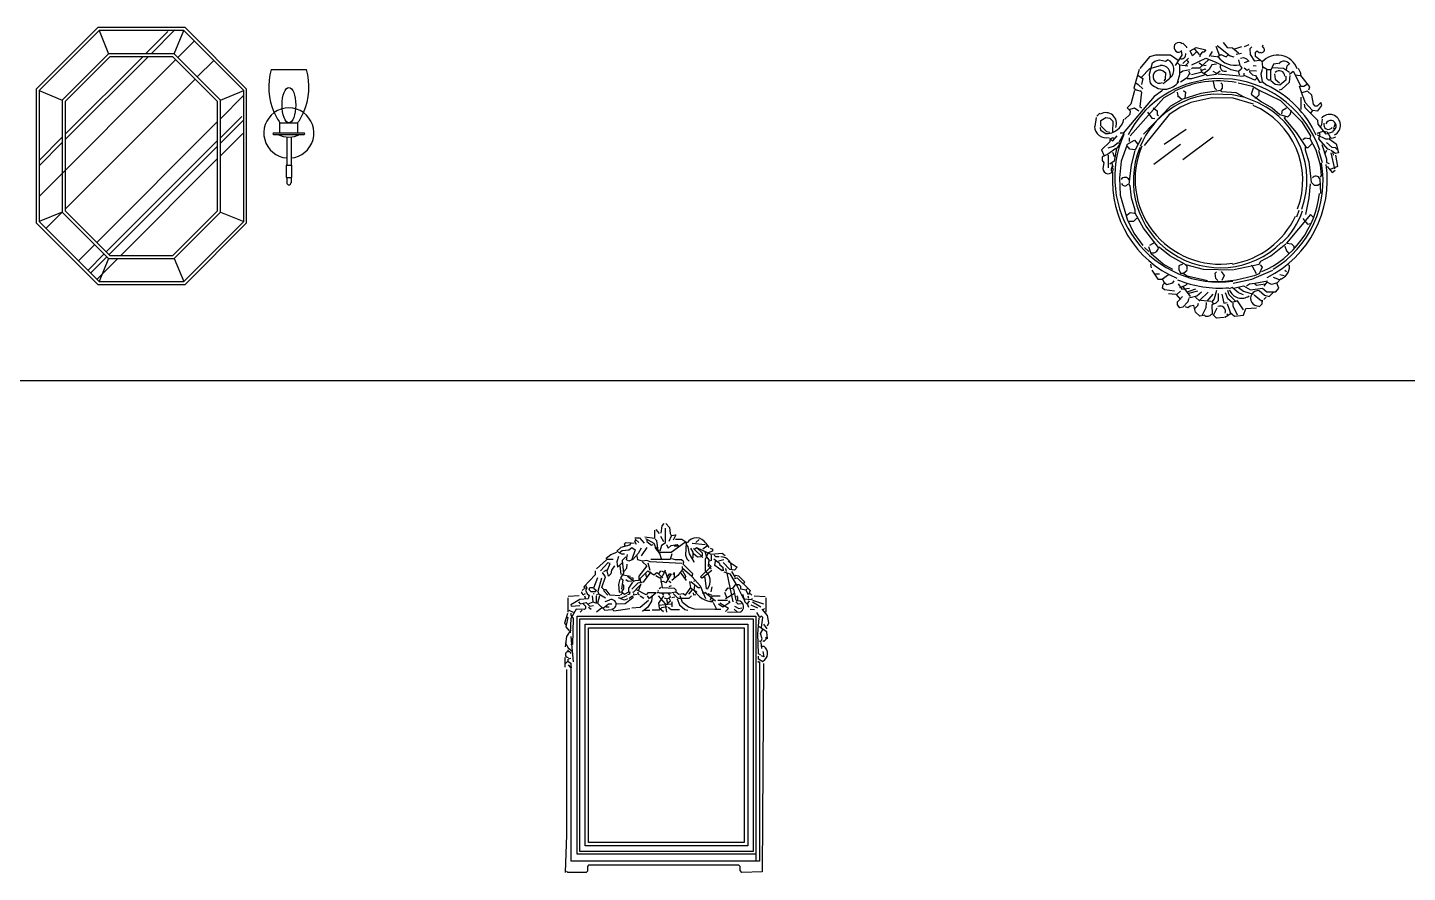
# Model space of a CAD drawing. Header units: inches. Extents: x 10 to 52.5, y 12.6 to 37.4.
# Drawn here: x 15.518 to 20.265, y 31.556 to 34.461 of the extents above; entities that cross this region are included whole.
import ezdxf

# ---------------------------------------------------------------- set-up
doc = ezdxf.new("R2010")
doc.units = ezdxf.units.IN
doc.header["$MEASUREMENT"] = 0
for name, color, linetype in [('02', 2, 'Continuous'), ('1', 1, 'Continuous'), ('4', 4, 'Continuous')]:
    doc.layers.add(name, color=color, linetype=linetype)

msp = doc.modelspace()

# ---------------------------------------------------------------- linework, layer by layer
at = {"layer": '02'}
for p, q in [((15.7635, 34.4513), (15.7967, 34.3713)), ((15.9238, 34.3713), (16, 34.4474)), ((15.9425, 34.3713), (16.0248, 34.4536)), ((16.0221, 34.3713), (16.0553, 34.4513)), ((16.0351, 34.3583), (16.0901, 34.4133)), ((19.4869, 34.383), (19.4889, 34.3665)), ((19.4931, 34.4077), (19.5054, 34.3954)), ((19.5054, 34.3954), (19.5054, 34.3912)), ((19.5178, 34.3809), (19.5384, 34.3933)), ((19.526, 34.3645), (19.5178, 34.3809)), ((19.5404, 34.3789), (19.526, 34.3645)), ((19.5322, 34.3871), (19.5487, 34.3686)), ((19.5384, 34.3933), (19.5713, 34.3851)), ((19.559, 34.3768), (19.5507, 34.3665)), ((19.5652, 34.3768), (19.559, 34.3768)), ((19.5713, 34.3851), (19.5652, 34.3768)), ((19.594, 34.3789), (19.5837, 34.3624)), ((19.6064, 34.3974), (19.6187, 34.3645)), ((19.6105, 34.3995), (19.6558, 34.3645)), ((19.6311, 34.4098), (19.6455, 34.3933)), ((19.6455, 34.3933), (19.664, 34.3912)), ((19.664, 34.3912), (19.6846, 34.3748)), ((19.6949, 34.3954), (19.6702, 34.3871)), ((19.6949, 34.3727), (19.6764, 34.3686)), ((19.7196, 34.4015), (19.7032, 34.3954)), ((19.7238, 34.3892), (19.7299, 34.3954)), ((19.7258, 34.3686), (19.7238, 34.3892)), ((19.7423, 34.3768), (19.7485, 34.3809)), ((19.7423, 34.3624), (19.7423, 34.3768)), ((19.7485, 34.3809), (19.7567, 34.3748)), ((19.767, 34.3954), (19.7691, 34.4015)), ((15.5573, 33.8805), (16.028, 34.3513)), ((15.6473, 34.0761), (15.9325, 34.3613)), ((15.6473, 34.0947), (15.9138, 34.3613)), ((16.1018, 34.2916), (16.1584, 34.3482)), ((19.3777, 34.3603), (19.3448, 34.3212)), ((19.3983, 34.3665), (19.3777, 34.3603)), ((19.3777, 34.3006), (19.388, 34.3397)), ((19.4148, 34.3294), (19.3777, 34.3192)), ((19.388, 34.3397), (19.3963, 34.3459)), ((19.3963, 34.3459), (19.4127, 34.35)), ((19.4498, 34.3665), (19.3983, 34.3665)), ((19.4127, 34.35), (19.4333, 34.3459)), ((19.4333, 34.3459), (19.4416, 34.3521)), ((19.4766, 34.348), (19.4498, 34.3665)), ((19.4889, 34.3665), (19.4663, 34.3315)), ((19.4745, 34.3397), (19.4807, 34.3336)), ((19.4807, 34.3336), (19.5095, 34.3294)), ((19.4807, 34.3315), (19.4807, 34.2986)), ((19.5116, 34.3562), (19.4931, 34.3377)), ((19.5116, 34.3418), (19.5013, 34.3315)), ((19.5075, 34.348), (19.5116, 34.3418)), ((19.524, 34.3336), (19.5713, 34.3562)), ((19.5487, 34.3397), (19.561, 34.3315)), ((19.5507, 34.3665), (19.5507, 34.3603)), ((19.5507, 34.3233), (19.5816, 34.3521)), ((19.5734, 34.3315), (19.5652, 34.3294)), ((19.5713, 34.3562), (19.6043, 34.3439)), ((19.5919, 34.3336), (19.5837, 34.3171)), ((19.5899, 34.3645), (19.6084, 34.3624)), ((19.6084, 34.3356), (19.5919, 34.3336)), ((19.6043, 34.3439), (19.6579, 34.3171)), ((19.6105, 34.3603), (19.6228, 34.3686)), ((19.6249, 34.3336), (19.6208, 34.3294)), ((19.6228, 34.3686), (19.6414, 34.3603)), ((19.6414, 34.3603), (19.6476, 34.3665)), ((19.6558, 34.3645), (19.6682, 34.3603)), ((19.6846, 34.35), (19.6888, 34.3315)), ((19.6908, 34.3562), (19.7011, 34.3583)), ((19.697, 34.3233), (19.6908, 34.3294)), ((19.7011, 34.3583), (19.7114, 34.3542)), ((19.7196, 34.3459), (19.7032, 34.3397)), ((19.7114, 34.3542), (19.7196, 34.3459)), ((19.7402, 34.3459), (19.7258, 34.3686)), ((19.7341, 34.3315), (19.7444, 34.3294)), ((19.7567, 34.348), (19.7402, 34.3459)), ((19.765, 34.3439), (19.7423, 34.3624)), ((19.765, 34.3418), (19.767, 34.3212)), ((19.767, 34.3274), (19.7835, 34.3171)), ((19.8041, 34.3356), (19.7938, 34.313)), ((19.8206, 34.3377), (19.8041, 34.3356)), ((19.8494, 34.3171), (19.8515, 34.3294)), ((19.8515, 34.3294), (19.8577, 34.3356)), ((15.6473, 33.837), (16.0948, 34.2845)), ((19.3427, 34.3171), (19.3242, 34.2532)), ((19.3386, 34.2965), (19.3551, 34.2862)), ((19.3777, 34.3192), (19.3509, 34.2903)), ((19.3551, 34.2862), (19.3509, 34.2656)), ((19.3798, 34.2738), (19.3777, 34.3006)), ((19.4478, 34.2862), (19.4251, 34.2677)), ((19.4313, 34.2841), (19.4272, 34.278)), ((19.4333, 34.3068), (19.4313, 34.2841)), ((19.4807, 34.2986), (19.4725, 34.2718)), ((19.4848, 34.3068), (19.4931, 34.313)), ((19.5075, 34.2883), (19.4848, 34.2738)), ((19.4931, 34.313), (19.5178, 34.3171)), ((19.5157, 34.3047), (19.5075, 34.2883)), ((19.5075, 34.2862), (19.524, 34.2862)), ((19.5116, 34.313), (19.5178, 34.3006)), ((19.5219, 34.3192), (19.526, 34.3233)), ((19.5549, 34.3068), (19.5219, 34.2986)), ((19.524, 34.2862), (19.5672, 34.2986)), ((19.526, 34.3233), (19.5507, 34.3233)), ((19.5528, 34.3212), (19.5569, 34.3089)), ((19.5569, 34.3089), (19.5775, 34.2965)), ((19.559, 34.315), (19.5693, 34.3192)), ((19.6002, 34.2862), (19.5631, 34.2821)), ((19.5837, 34.3171), (19.5652, 34.3027)), ((19.5693, 34.3192), (19.5713, 34.3171)), ((19.5775, 34.2965), (19.6064, 34.3006)), ((19.5961, 34.3109), (19.6084, 34.3047)), ((19.664, 34.2841), (19.6002, 34.2862)), ((19.6064, 34.3006), (19.6208, 34.313)), ((19.6146, 34.3027), (19.7011, 34.2944)), ((19.6579, 34.3171), (19.6846, 34.3109)), ((19.6846, 34.3109), (19.6929, 34.3192)), ((19.6846, 34.3089), (19.6867, 34.2986)), ((19.6929, 34.3192), (19.697, 34.3233)), ((19.7032, 34.3233), (19.7135, 34.315)), ((19.7032, 34.2965), (19.7032, 34.3047)), ((19.7402, 34.28), (19.7032, 34.2965)), ((19.7135, 34.315), (19.7217, 34.3192)), ((19.7217, 34.313), (19.7217, 34.3089)), ((19.7464, 34.3109), (19.7217, 34.313)), ((19.7217, 34.3089), (19.732, 34.2986)), ((19.732, 34.2986), (19.7423, 34.2965)), ((19.7464, 34.2862), (19.7402, 34.28)), ((19.7423, 34.2965), (19.7567, 34.2738)), ((19.765, 34.3171), (19.7608, 34.3006)), ((19.7608, 34.3006), (19.765, 34.2759)), ((19.7814, 34.2862), (19.7814, 34.315)), ((19.7876, 34.28), (19.7814, 34.2862)), ((19.7835, 34.3171), (19.7938, 34.3171)), ((19.7938, 34.28), (19.7876, 34.28)), ((19.7938, 34.313), (19.7938, 34.28)), ((19.8103, 34.2656), (19.7959, 34.278)), ((19.8391, 34.3212), (19.802, 34.3233)), ((19.8082, 34.3027), (19.8103, 34.2841)), ((19.8103, 34.2841), (19.8247, 34.2718)), ((19.8474, 34.28), (19.8268, 34.2635)), ((19.8597, 34.3068), (19.8391, 34.3212)), ((19.8474, 34.2944), (19.8474, 34.28)), ((19.8597, 34.3006), (19.8721, 34.3109)), ((19.8597, 34.2738), (19.8618, 34.2965)), ((19.8721, 34.3109), (19.8989, 34.2594)), ((19.8783, 34.2986), (19.8968, 34.2965)), ((19.8989, 34.3047), (19.8906, 34.3212)), ((19.8989, 34.2965), (19.8989, 34.3047)), ((19.9298, 34.2574), (19.8989, 34.2965)), ((15.5573, 34.245), (15.6373, 34.2119)), ((16.1815, 34.2119), (16.2615, 34.245)), ((19.3262, 34.245), (19.3139, 34.1976)), ((19.3242, 34.2532), (19.3324, 34.2471)), ((19.3303, 34.2718), (19.3386, 34.2656)), ((19.3324, 34.2471), (19.3489, 34.2429)), ((19.3386, 34.2656), (19.3551, 34.2512)), ((19.3448, 34.245), (19.3509, 34.2388)), ((19.3509, 34.2388), (19.3448, 34.1894)), ((19.423, 34.245), (19.3942, 34.2244)), ((19.4642, 34.2409), (19.4272, 34.2203)), ((19.4725, 34.2388), (19.4766, 34.2223)), ((19.5549, 34.2347), (19.4889, 34.2141)), ((19.4951, 34.245), (19.5013, 34.2388)), ((19.5013, 34.2388), (19.4992, 34.2182)), ((19.6228, 34.245), (19.5549, 34.2347)), ((19.6022, 34.2532), (19.5981, 34.2759)), ((19.662, 34.2306), (19.5981, 34.2326)), ((19.6084, 34.2471), (19.6022, 34.2532)), ((19.629, 34.2656), (19.6228, 34.2718)), ((19.627, 34.2409), (19.6228, 34.245)), ((19.6249, 34.2471), (19.629, 34.2532)), ((19.6764, 34.2368), (19.627, 34.2409)), ((19.629, 34.2532), (19.629, 34.2656)), ((19.7011, 34.2223), (19.662, 34.2306)), ((19.7032, 34.2223), (19.6764, 34.2368)), ((19.6826, 34.2718), (19.732, 34.2594)), ((19.7341, 34.2532), (19.7279, 34.2326)), ((19.7279, 34.2326), (19.7629, 34.2059)), ((19.732, 34.2594), (19.7526, 34.2471)), ((19.7444, 34.2203), (19.7547, 34.2306)), ((19.7526, 34.2471), (19.8288, 34.21)), ((19.7547, 34.2306), (19.7547, 34.245)), ((19.7567, 34.2738), (19.7629, 34.2738)), ((19.765, 34.2759), (19.7814, 34.2635)), ((19.8268, 34.2635), (19.8103, 34.2656)), ((19.8247, 34.2471), (19.8329, 34.2491)), ((19.8329, 34.2491), (19.8597, 34.2738)), ((19.8927, 34.2615), (19.903, 34.2306)), ((19.8989, 34.2594), (19.9092, 34.2594)), ((19.9215, 34.2429), (19.9009, 34.2368)), ((19.903, 34.2306), (19.9133, 34.2038)), ((19.9092, 34.2594), (19.9215, 34.2677)), ((19.9359, 34.2285), (19.9215, 34.2429)), ((19.9256, 34.2471), (19.9298, 34.2574)), ((16.1815, 34.1478), (16.2609, 34.2272)), ((19.3942, 34.2244), (19.2871, 34.0987)), ((19.3139, 34.1976), (19.3015, 34.1853)), ((19.3015, 34.1853), (19.3118, 34.175)), ((19.3077, 34.1791), (19.3262, 34.1853)), ((19.4272, 34.2203), (19.3118, 34.0885)), ((19.3262, 34.1853), (19.3406, 34.175)), ((19.3448, 34.1894), (19.3509, 34.1853)), ((19.4498, 34.1914), (19.3571, 34.0946)), ((19.3901, 34.1853), (19.4045, 34.175)), ((19.4848, 34.1873), (19.4457, 34.1626)), ((19.4869, 34.212), (19.4498, 34.1914)), ((19.4889, 34.2141), (19.4745, 34.2265)), ((19.5198, 34.2038), (19.4848, 34.1873)), ((19.5919, 34.2203), (19.5198, 34.2038)), ((19.6661, 34.2182), (19.5919, 34.2203)), ((19.7361, 34.1976), (19.6661, 34.2182)), ((19.7547, 34.2017), (19.7032, 34.2223)), ((19.7402, 34.2203), (19.7444, 34.2203)), ((19.7629, 34.2059), (19.8, 34.1853)), ((19.8, 34.1853), (19.8268, 34.1626)), ((19.8288, 34.21), (19.9009, 34.1379)), ((19.835, 34.177), (19.8494, 34.1853)), ((19.8989, 34.2223), (19.8989, 34.1791)), ((19.9133, 34.1853), (19.9112, 34.1976)), ((19.9133, 34.2038), (19.938, 34.177)), ((19.9565, 34.142), (19.9133, 34.1853)), ((19.9421, 34.1976), (19.9359, 34.2285)), ((19.9483, 34.1914), (19.9421, 34.1976)), ((19.9545, 34.1914), (19.9483, 34.1914)), ((19.9668, 34.2038), (19.9545, 34.1914)), ((19.9565, 34.175), (19.9709, 34.1935)), ((19.9709, 34.1935), (19.9668, 34.2038)), ((15.756, 33.7223), (16.1715, 34.1378)), ((16.1815, 34.0827), (16.2547, 34.1558)), ((16.1815, 34.064), (16.2609, 34.1434)), ((16.3861, 34.0988), (16.3861, 34.134)), ((16.3861, 34.134), (16.4474, 34.134)), ((16.4474, 34.0988), (16.4474, 34.134)), ((19.1944, 34.1523), (19.1903, 34.1214)), ((19.1965, 34.1564), (19.2068, 34.1667)), ((19.2109, 34.142), (19.2274, 34.1523)), ((19.2109, 34.1235), (19.2109, 34.142)), ((19.2274, 34.1523), (19.2418, 34.1502)), ((19.2418, 34.1502), (19.2521, 34.1399)), ((19.2521, 34.1399), (19.25, 34.1029)), ((19.3097, 34.1626), (19.2933, 34.1461)), ((19.3118, 34.175), (19.3097, 34.1626)), ((19.4457, 34.1626), (19.3592, 34.0555)), ((19.3715, 34.1708), (19.386, 34.1502)), ((19.386, 34.1502), (19.3963, 34.1482)), ((19.4045, 34.175), (19.4045, 34.1626)), ((19.4045, 34.1626), (19.4086, 34.1585)), ((19.8268, 34.1626), (19.8535, 34.1544)), ((19.8329, 34.1647), (19.835, 34.177)), ((19.8453, 34.1544), (19.8412, 34.1502)), ((19.8412, 34.1502), (19.8824, 34.1008)), ((19.8535, 34.1544), (19.8618, 34.1626)), ((19.8618, 34.1626), (19.8659, 34.177)), ((19.9009, 34.1379), (19.9318, 34.0885)), ((19.938, 34.175), (19.9318, 34.1667)), ((19.938, 34.177), (19.9565, 34.175)), ((19.9586, 34.1296), (19.9565, 34.142)), ((19.9709, 34.1276), (19.973, 34.1461)), ((16.1815, 34.0206), (16.2578, 34.0969)), ((16.3644, 34.0988), (16.4691, 34.0988)), ((16.3644, 34.0938), (16.4691, 34.0938)), ((19.2109, 34.107), (19.2088, 34.1173)), ((19.2315, 34.1029), (19.2109, 34.1235)), ((19.2253, 34.0967), (19.2109, 34.107)), ((19.2418, 34.1008), (19.2315, 34.1029)), ((19.2521, 34.072), (19.2665, 34.0885)), ((19.2891, 34.0967), (19.2727, 34.0658)), ((19.2871, 34.0987), (19.2768, 34.0987)), ((19.5044, 34.1112), (19.4279, 34.0587)), ((19.8824, 34.1008), (19.9174, 34.0493)), ((19.9318, 34.0885), (19.9298, 34.0802)), ((19.9545, 34.0987), (19.9751, 34.1049)), ((19.9545, 34.0926), (19.9833, 34.0782)), ((19.9854, 34.0946), (19.9586, 34.1296)), ((19.9648, 34.0946), (19.9606, 34.1008)), ((19.9606, 34.0782), (19.9648, 34.0946)), ((19.9668, 34.1214), (19.9709, 34.1276)), ((19.9751, 34.1049), (19.9895, 34.1029)), ((20.0101, 34.1029), (19.9854, 34.0946)), ((19.9895, 34.1029), (19.9998, 34.0843)), ((20.0163, 34.1111), (20.0101, 34.1152)), ((20.0163, 34.1317), (20.0121, 34.1173)), ((15.5573, 34.0047), (15.6373, 34.0847)), ((15.5573, 33.9861), (15.6373, 34.0661)), ((15.7886, 33.6897), (16.1715, 34.0727)), ((15.7979, 33.6804), (16.1715, 34.054)), ((16.4094, 34.0845), (16.4094, 34.0128)), ((16.4241, 34.0845), (16.4241, 34.0128)), ((19.2418, 34.0679), (19.2129, 34.0411)), ((19.2129, 34.0411), (19.2212, 34.0225)), ((19.2624, 34.0452), (19.2335, 34.0246)), ((19.2356, 34.0473), (19.2541, 34.0534)), ((19.2397, 34.0802), (19.2521, 34.072)), ((19.2418, 34.074), (19.2418, 34.0679)), ((19.2521, 34.0823), (19.2438, 34.0782)), ((19.2603, 34.0782), (19.2521, 34.0823)), ((19.2541, 34.0534), (19.2706, 34.0658)), ((19.2644, 34.0452), (19.2562, 34.0019)), ((19.2747, 34.0596), (19.2644, 34.0452)), ((19.2727, 34.0658), (19.2747, 34.0596)), ((19.2994, 34.0555), (19.2809, 34.0019)), ((19.2994, 34.0596), (19.3262, 34.074)), ((19.3097, 34.0431), (19.2994, 34.0555)), ((19.3077, 34.0823), (19.3077, 34.0699)), ((19.3283, 34.0411), (19.3097, 34.0431)), ((19.3159, 33.9896), (19.3283, 34.039)), ((19.3262, 34.074), (19.3365, 34.0617)), ((19.3509, 34.0823), (19.3283, 34.0411)), ((19.3924, 33.9917), (19.4849, 34.0602)), ((19.4924, 34.0077), (19.5964, 34.0857)), ((19.905, 34.0761), (19.9133, 34.0823)), ((19.9133, 34.0823), (19.9277, 34.0802)), ((19.9133, 34.0534), (19.9133, 34.0411)), ((19.9133, 34.0411), (19.9256, 33.9999)), ((19.9174, 34.0493), (19.9236, 34.0493)), ((19.9236, 34.0493), (19.9359, 34.0617)), ((19.9298, 34.0802), (19.9503, 34.0411)), ((19.9503, 34.0411), (19.9648, 33.9896)), ((19.9915, 34.0431), (19.9606, 34.0782)), ((19.973, 33.9958), (19.9606, 34.039)), ((19.9709, 34.0596), (19.9874, 34.0102)), ((19.9874, 34.039), (19.9812, 34.0287)), ((19.9833, 34.0782), (19.9936, 34.0782)), ((20.006, 34.0493), (19.9874, 34.0658)), ((19.9998, 34.0411), (19.9915, 34.0431)), ((19.9998, 34.0843), (19.9957, 34.0782)), ((19.9957, 34.0782), (20.0204, 34.0617)), ((20.006, 34.0802), (19.9998, 34.0823)), ((20.0183, 34.0287), (20.0018, 34.039)), ((20.0183, 34.0843), (20.006, 34.0802)), ((20.0183, 34.0473), (20.006, 34.0493)), ((20.0245, 34.0411), (20.0183, 34.0473)), ((20.0204, 34.0617), (20.0286, 34.0308)), ((15.8385, 33.6775), (16.1715, 34.0106)), ((19.2335, 34.0246), (19.215, 34.0164)), ((19.215, 34.0164), (19.215, 34.004)), ((19.215, 34.004), (19.2212, 33.9958)), ((19.2212, 33.9958), (19.2171, 33.9772)), ((19.2356, 34.0225), (19.2356, 33.9793)), ((19.2562, 34.0019), (19.2418, 33.9916)), ((19.25, 34.0328), (19.2562, 34.0184)), ((19.25, 33.9793), (19.25, 33.9937)), ((19.2809, 34.0019), (19.2747, 33.9443)), ((19.9256, 33.9999), (19.9318, 33.9504)), ((19.9874, 34.0102), (19.9874, 33.9978)), ((19.9874, 33.9978), (19.9957, 33.9937)), ((20.0018, 34.0308), (20.0142, 33.9752)), ((20.008, 34.037), (20.0101, 34.0225)), ((20.0286, 34.0308), (20.0183, 34.0287)), ((20.0183, 34.0225), (20.0245, 33.9834)), ((16.4094, 33.9886), (16.4241, 33.9886)), ((16.4094, 33.9455), (16.4241, 33.9455)), ((19.2541, 33.9731), (19.25, 33.9793)), ((19.2747, 33.9443), (19.2768, 33.8845)), ((19.3077, 33.9216), (19.3159, 33.9896)), ((19.9318, 33.9504), (19.9339, 33.9298)), ((19.9648, 33.9896), (19.9689, 33.9525)), ((19.9689, 33.9525), (19.9648, 33.9463)), ((19.9895, 33.9834), (20.006, 33.9628)), ((20.0245, 33.9834), (19.9998, 33.9731)), ((20.006, 33.9628), (20.0163, 33.971)), ((19.3118, 33.9175), (19.3077, 33.9216)), ((19.3159, 33.8763), (19.3118, 33.9175)), ((19.9277, 33.8763), (19.9318, 33.9237)), ((19.9339, 33.9298), (19.9442, 33.9195)), ((19.9442, 33.9195), (19.9565, 33.9195)), ((19.9565, 33.9195), (19.9627, 33.9237)), ((19.9668, 33.8907), (19.9648, 33.9422)), ((19.2768, 33.8845), (19.3015, 33.8021)), ((19.3283, 33.833), (19.3159, 33.8763)), ((19.9153, 33.8186), (19.9277, 33.8763)), ((15.6373, 33.8269), (15.5573, 33.7938)), ((15.5806, 33.7704), (15.6373, 33.827)), ((16.1815, 33.8269), (16.2615, 33.7938)), ((19.2994, 33.8166), (19.3118, 33.8248)), ((19.3015, 33.8021), (19.3242, 33.7548)), ((19.3118, 33.8248), (19.3262, 33.8227)), ((19.3242, 33.796), (19.3345, 33.8063)), ((19.3283, 33.8227), (19.3283, 33.833)), ((19.3571, 33.7712), (19.3283, 33.8227)), ((19.9318, 33.8186), (19.8494, 33.7197)), ((19.8844, 33.8104), (19.8927, 33.833)), ((19.905, 33.8042), (19.9215, 33.7857)), ((19.9421, 33.8083), (19.9318, 33.8186)), ((19.3077, 33.796), (19.3242, 33.796)), ((19.3242, 33.7548), (19.3551, 33.7115)), ((19.4086, 33.7053), (19.3571, 33.7712)), ((19.9215, 33.7857), (19.9318, 33.7877)), ((15.6924, 33.6587), (15.749, 33.7152)), ((19.3839, 33.6827), (19.3757, 33.7074)), ((19.3963, 33.7218), (19.3777, 33.7115)), ((19.7959, 33.6765), (19.8474, 33.7177)), ((19.8432, 33.7094), (19.8494, 33.693)), ((19.8494, 33.7197), (19.8659, 33.7177)), ((19.8659, 33.7177), (19.8741, 33.7094)), ((19.8741, 33.7094), (19.8741, 33.7033)), ((15.725, 33.6261), (15.7815, 33.6827)), ((15.7343, 33.6168), (15.7909, 33.6733)), ((15.756, 33.5951), (15.8285, 33.6675)), ((15.7967, 33.6675), (15.7635, 33.5875)), ((16.0221, 33.6675), (16.0553, 33.5875)), ((19.3612, 33.7053), (19.3757, 33.6909)), ((19.4251, 33.6476), (19.3839, 33.6827)), ((19.4127, 33.7053), (19.4086, 33.7053)), ((19.4478, 33.6765), (19.4127, 33.7053)), ((19.4992, 33.6476), (19.4478, 33.6765)), ((19.7608, 33.6579), (19.7959, 33.6765)), ((19.8494, 33.693), (19.8577, 33.6847)), ((19.3818, 33.6476), (19.3839, 33.6353)), ((19.386, 33.6271), (19.4066, 33.5962)), ((19.3983, 33.6147), (19.4127, 33.6147)), ((19.4581, 33.6291), (19.4251, 33.6476)), ((19.491, 33.6476), (19.4787, 33.6415)), ((19.4787, 33.6415), (19.4787, 33.6291)), ((19.4787, 33.6291), (19.4848, 33.6168)), ((19.4848, 33.6168), (19.4951, 33.6168)), ((19.4951, 33.6168), (19.5075, 33.6271)), ((19.5075, 33.6065), (19.4951, 33.6147)), ((19.5075, 33.6394), (19.4992, 33.6476)), ((19.5631, 33.6291), (19.5034, 33.6456)), ((19.5075, 33.6291), (19.5075, 33.6394)), ((19.6661, 33.6271), (19.5631, 33.6291)), ((19.6043, 33.6168), (19.6084, 33.6209)), ((19.6064, 33.5982), (19.6043, 33.6168)), ((19.6249, 33.6229), (19.6352, 33.6085)), ((19.6682, 33.6291), (19.7547, 33.6476)), ((19.732, 33.6394), (19.7279, 33.6435)), ((19.7299, 33.5962), (19.802, 33.6271)), ((19.7464, 33.6147), (19.732, 33.6394)), ((19.7547, 33.6147), (19.7341, 33.6065)), ((19.7547, 33.6476), (19.7608, 33.6579)), ((19.765, 33.6373), (19.7547, 33.6147)), ((19.7588, 33.6456), (19.765, 33.6373)), ((19.8268, 33.6126), (19.8412, 33.6085)), ((19.8432, 33.6271), (19.8494, 33.6229)), ((19.8556, 33.6456), (19.8597, 33.6415)), ((19.4066, 33.5962), (19.421, 33.5962)), ((19.4436, 33.6106), (19.423, 33.5962)), ((19.423, 33.5962), (19.4272, 33.5859)), ((19.423, 33.5653), (19.4251, 33.5776)), ((19.4292, 33.5591), (19.423, 33.5653)), ((19.4251, 33.5776), (19.4292, 33.5817)), ((19.4272, 33.5859), (19.4375, 33.5776)), ((19.4375, 33.5776), (19.4581, 33.5838)), ((19.4581, 33.5838), (19.4622, 33.59)), ((19.4766, 33.5797), (19.4889, 33.5611)), ((19.4828, 33.5673), (19.5034, 33.5756)), ((19.4889, 33.5611), (19.5157, 33.5653)), ((19.491, 33.5714), (19.5178, 33.5364)), ((19.5034, 33.5756), (19.5075, 33.5797)), ((19.5775, 33.59), (19.5075, 33.6065)), ((19.6125, 33.592), (19.6064, 33.5982)), ((19.6352, 33.6085), (19.627, 33.592)), ((19.662, 33.5673), (19.6517, 33.5632)), ((19.6846, 33.5488), (19.662, 33.5673)), ((19.6661, 33.5817), (19.7299, 33.5962)), ((19.6682, 33.5653), (19.7011, 33.5735)), ((19.6846, 33.5673), (19.7011, 33.555)), ((19.7011, 33.5735), (19.7258, 33.5591)), ((19.7114, 33.5735), (19.7217, 33.5797)), ((19.7217, 33.5797), (19.7402, 33.5817)), ((19.7258, 33.5591), (19.767, 33.5653)), ((19.7402, 33.5817), (19.7835, 33.59)), ((19.7402, 33.5797), (19.7464, 33.5756)), ((19.7464, 33.5756), (19.7753, 33.5797)), ((19.767, 33.5653), (19.7814, 33.5529)), ((19.7814, 33.5859), (19.7711, 33.5714)), ((19.7979, 33.5776), (19.7814, 33.5859)), ((19.8144, 33.5817), (19.7979, 33.5776)), ((19.8247, 33.5941), (19.8041, 33.6023)), ((19.8123, 33.5529), (19.8226, 33.5653)), ((19.8165, 33.5817), (19.8309, 33.5982)), ((19.8226, 33.5653), (19.8165, 33.5817)), ((19.4642, 33.555), (19.4292, 33.5591)), ((19.4436, 33.5467), (19.4684, 33.5447)), ((19.4684, 33.5447), (19.4848, 33.5261)), ((19.4848, 33.555), (19.4725, 33.5447)), ((19.4745, 33.5179), (19.491, 33.5364)), ((19.4745, 33.5076), (19.4745, 33.5179)), ((19.5095, 33.5179), (19.4931, 33.4993)), ((19.5363, 33.5611), (19.5095, 33.5529)), ((19.5116, 33.5282), (19.5095, 33.5179)), ((19.5425, 33.555), (19.5116, 33.5467)), ((19.5137, 33.5323), (19.5404, 33.5385)), ((19.5363, 33.5344), (19.5507, 33.5199)), ((19.5404, 33.5385), (19.5569, 33.5529)), ((19.5796, 33.5508), (19.5507, 33.5241)), ((19.5549, 33.5241), (19.5899, 33.5199)), ((19.5961, 33.5447), (19.5755, 33.5199)), ((19.6002, 33.5282), (19.5919, 33.5179)), ((19.5919, 33.5179), (19.5981, 33.5117)), ((19.6084, 33.557), (19.6002, 33.5282)), ((19.6146, 33.522), (19.6064, 33.5138)), ((19.6146, 33.5467), (19.6146, 33.522)), ((19.627, 33.5447), (19.6331, 33.5138)), ((19.6476, 33.5282), (19.6393, 33.5488)), ((19.6517, 33.5426), (19.6476, 33.557)), ((19.662, 33.5158), (19.6476, 33.5282)), ((19.6723, 33.522), (19.6517, 33.5426)), ((19.6805, 33.522), (19.662, 33.5158)), ((19.7011, 33.4911), (19.6805, 33.522)), ((19.7011, 33.5426), (19.6846, 33.5488)), ((19.7011, 33.555), (19.7341, 33.5447)), ((19.7382, 33.5426), (19.7629, 33.522)), ((19.7547, 33.557), (19.7732, 33.5405)), ((19.765, 33.5117), (19.767, 33.5241)), ((19.7794, 33.5344), (19.7711, 33.5261)), ((19.7732, 33.5405), (19.7897, 33.5364)), ((19.7814, 33.5529), (19.8123, 33.5529)), ((19.7897, 33.5364), (19.8041, 33.5508)), ((19.4828, 33.4973), (19.4745, 33.5076)), ((19.4931, 33.4993), (19.4828, 33.4973)), ((19.5095, 33.4973), (19.5013, 33.5014)), ((19.5178, 33.5035), (19.5095, 33.4973)), ((19.5301, 33.5055), (19.5178, 33.5035)), ((19.5363, 33.4829), (19.5301, 33.5055)), ((19.5343, 33.4952), (19.5446, 33.5055)), ((19.5507, 33.4684), (19.5363, 33.4829)), ((19.5446, 33.5055), (19.5466, 33.5138)), ((19.5631, 33.4705), (19.5507, 33.4684)), ((19.5713, 33.4973), (19.559, 33.4726)), ((19.5734, 33.5158), (19.5713, 33.4973)), ((19.6064, 33.5138), (19.5919, 33.5076)), ((19.5919, 33.5076), (19.594, 33.4746)), ((19.5981, 33.4726), (19.6105, 33.4973)), ((19.6084, 33.4623), (19.5981, 33.4726)), ((19.6331, 33.5138), (19.6455, 33.5158)), ((19.6579, 33.4767), (19.6373, 33.4643)), ((19.6434, 33.4767), (19.6496, 33.4726)), ((19.6455, 33.5117), (19.6579, 33.4767)), ((19.6537, 33.4829), (19.6702, 33.4684)), ((19.6661, 33.5035), (19.6661, 33.5138)), ((19.6805, 33.4726), (19.6661, 33.5035)), ((19.6702, 33.4684), (19.7011, 33.4726)), ((19.7011, 33.4726), (19.7094, 33.4952)), ((19.7094, 33.4952), (19.7464, 33.4973)), ((19.7547, 33.5014), (19.765, 33.5117)), ((19.6352, 33.4643), (19.6084, 33.4623)), ((17.6746, 32.7331), (17.6746, 32.7042)), ((17.6788, 32.7351), (17.6911, 32.7207)), ((17.6952, 32.7125), (17.7055, 32.6939)), ((17.6973, 32.7228), (17.7014, 32.7475)), ((17.7014, 32.7475), (17.7076, 32.7557)), ((17.7117, 32.7392), (17.7117, 32.6878)), ((17.7138, 32.7557), (17.7261, 32.7413)), ((17.7323, 32.7125), (17.724, 32.6939)), ((17.7261, 32.7413), (17.7282, 32.7207)), ((17.7282, 32.7207), (17.7323, 32.7145)), ((17.7323, 32.7145), (17.7487, 32.7166)), ((17.7487, 32.7166), (17.7385, 32.6981)), ((17.5594, 32.6734), (17.5449, 32.661)), ((17.5532, 32.6548), (17.5635, 32.6631)), ((17.5882, 32.6816), (17.5594, 32.6734)), ((17.5635, 32.6631), (17.5861, 32.6651)), ((17.5717, 32.6857), (17.5758, 32.6898)), ((17.5738, 32.6775), (17.5717, 32.6857)), ((17.5758, 32.6898), (17.6046, 32.6878)), ((17.5861, 32.6651), (17.5964, 32.6734)), ((17.5944, 32.6898), (17.5882, 32.6816)), ((17.5964, 32.6734), (17.6088, 32.6651)), ((17.6088, 32.6651), (17.5964, 32.6322)), ((17.6067, 32.7063), (17.6232, 32.7063)), ((17.6067, 32.6939), (17.6108, 32.6981)), ((17.6129, 32.6836), (17.6067, 32.6939)), ((17.6088, 32.7022), (17.6211, 32.6898)), ((17.6293, 32.6713), (17.6191, 32.6528)), ((17.6232, 32.7063), (17.6396, 32.6878)), ((17.6479, 32.6734), (17.6293, 32.6445)), ((17.6746, 32.7042), (17.6417, 32.7084)), ((17.6438, 32.7042), (17.6726, 32.6878)), ((17.6479, 32.6981), (17.6479, 32.6939)), ((17.6479, 32.6939), (17.6643, 32.6816)), ((17.6643, 32.6816), (17.6705, 32.6836)), ((17.6726, 32.6878), (17.6808, 32.6672)), ((17.6829, 32.696), (17.6767, 32.7022)), ((17.6932, 32.6528), (17.6767, 32.6734)), ((17.6808, 32.6672), (17.6849, 32.6734)), ((17.687, 32.6631), (17.6829, 32.696)), ((17.6932, 32.661), (17.687, 32.6631)), ((17.6993, 32.6795), (17.6932, 32.661)), ((17.7117, 32.6878), (17.6993, 32.6795)), ((17.7158, 32.6836), (17.722, 32.6713)), ((17.722, 32.6713), (17.7323, 32.6795)), ((17.7323, 32.6569), (17.7776, 32.6898)), ((17.7323, 32.6795), (17.7529, 32.6836)), ((17.759, 32.6775), (17.7426, 32.6775)), ((17.7467, 32.7022), (17.7693, 32.7022)), ((17.7529, 32.6836), (17.759, 32.6775)), ((17.7693, 32.7022), (17.7858, 32.6898)), ((17.7776, 32.6898), (17.7837, 32.6898)), ((17.7837, 32.6898), (17.7817, 32.6466)), ((17.7837, 32.6836), (17.7899, 32.6754)), ((17.7899, 32.6754), (17.794, 32.6507)), ((17.7982, 32.6713), (17.8064, 32.6569)), ((17.8043, 32.6878), (17.8496, 32.6836)), ((17.8084, 32.6692), (17.8414, 32.6384)), ((17.8126, 32.6672), (17.8187, 32.6734)), ((17.829, 32.7001), (17.8167, 32.6898)), ((17.8187, 32.6734), (17.8393, 32.6548)), ((17.8702, 32.6487), (17.8229, 32.6713)), ((17.8579, 32.6795), (17.8414, 32.6672)), ((17.8517, 32.6878), (17.862, 32.6734)), ((17.8661, 32.6713), (17.8743, 32.6672)), ((17.8743, 32.6672), (17.8743, 32.661)), ((17.5099, 32.6301), (17.475, 32.5992)), ((17.5141, 32.6198), (17.4894, 32.5931)), ((17.5079, 32.6363), (17.5244, 32.6487)), ((17.512, 32.6322), (17.5079, 32.6363)), ((17.5326, 32.6322), (17.512, 32.6322)), ((17.512, 32.5931), (17.5223, 32.6178)), ((17.5223, 32.6178), (17.5141, 32.6198)), ((17.5244, 32.6487), (17.5449, 32.6569)), ((17.5449, 32.661), (17.5614, 32.6507)), ((17.5511, 32.6425), (17.5449, 32.6239)), ((17.5449, 32.6239), (17.547, 32.6054)), ((17.547, 32.6054), (17.5635, 32.6198)), ((17.5614, 32.6507), (17.5717, 32.6507)), ((17.5758, 32.6404), (17.5635, 32.6281)), ((17.5635, 32.6281), (17.5676, 32.5848)), ((17.5779, 32.6301), (17.582, 32.6487)), ((17.5861, 32.626), (17.5779, 32.6301)), ((17.5799, 32.6157), (17.5779, 32.6013)), ((17.6005, 32.6322), (17.5861, 32.626)), ((17.6191, 32.6528), (17.6005, 32.6322)), ((17.617, 32.6301), (17.6149, 32.6445)), ((17.6335, 32.626), (17.617, 32.6301)), ((17.6479, 32.6281), (17.6335, 32.626)), ((17.6335, 32.6239), (17.6479, 32.6095)), ((17.6602, 32.6239), (17.6479, 32.6281)), ((17.652, 32.6198), (17.6582, 32.5951)), ((17.7693, 32.6178), (17.6602, 32.6239)), ((17.7282, 32.6322), (17.6623, 32.6322)), ((17.6911, 32.6569), (17.7323, 32.6569)), ((17.6993, 32.6342), (17.6932, 32.6528)), ((17.7343, 32.6507), (17.7282, 32.6322)), ((17.7467, 32.6301), (17.7343, 32.6342)), ((17.7673, 32.6301), (17.7467, 32.6301)), ((17.7755, 32.6239), (17.7673, 32.6301)), ((17.7735, 32.6157), (17.7755, 32.6239)), ((17.8064, 32.5828), (17.7735, 32.6157)), ((17.7817, 32.6466), (17.7858, 32.6342)), ((17.7858, 32.6342), (17.794, 32.626)), ((17.794, 32.6507), (17.8105, 32.6239)), ((17.8064, 32.6569), (17.8064, 32.6363)), ((17.8084, 32.6528), (17.8229, 32.6404)), ((17.8105, 32.6239), (17.8084, 32.6219)), ((17.8229, 32.6404), (17.8352, 32.6425)), ((17.8393, 32.6548), (17.8393, 32.6445)), ((17.8476, 32.6589), (17.8537, 32.6404)), ((17.8599, 32.6548), (17.8496, 32.6322)), ((17.8496, 32.6322), (17.8496, 32.5951)), ((17.8537, 32.6404), (17.862, 32.6301)), ((17.8743, 32.661), (17.8599, 32.6548)), ((17.862, 32.6301), (17.8599, 32.6095)), ((17.862, 32.6157), (17.8702, 32.6075)), ((17.8702, 32.6281), (17.864, 32.626)), ((17.9073, 32.6528), (17.8702, 32.6487)), ((17.8702, 32.6466), (17.8702, 32.6281)), ((17.8784, 32.6342), (17.897, 32.6198)), ((17.8805, 32.6466), (17.8846, 32.6425)), ((17.8826, 32.6116), (17.8846, 32.626)), ((17.8846, 32.6425), (17.897, 32.6425)), ((17.9134, 32.6301), (17.8949, 32.626)), ((17.897, 32.6198), (17.899, 32.6137)), ((17.9176, 32.6445), (17.9073, 32.6528)), ((17.934, 32.5972), (17.9114, 32.6219)), ((17.9278, 32.626), (17.9587, 32.6054)), ((17.4708, 32.5787), (17.4317, 32.5375)), ((17.4791, 32.5684), (17.4647, 32.5334)), ((17.4708, 32.5931), (17.4708, 32.5787)), ((17.4811, 32.5231), (17.4935, 32.5684)), ((17.4935, 32.5354), (17.5058, 32.5725)), ((17.5058, 32.5725), (17.4955, 32.5869)), ((17.5099, 32.5951), (17.4997, 32.5889)), ((17.5161, 32.5745), (17.512, 32.5931)), ((17.5244, 32.5828), (17.5161, 32.5745)), ((17.5264, 32.5951), (17.5244, 32.5828)), ((17.5367, 32.6095), (17.5264, 32.5951)), ((17.5552, 32.6095), (17.5594, 32.5807)), ((17.5676, 32.5848), (17.5573, 32.5684)), ((17.5573, 32.5684), (17.5655, 32.5622)), ((17.5655, 32.5787), (17.5923, 32.5745)), ((17.5779, 32.6013), (17.5696, 32.591)), ((17.582, 32.5745), (17.6046, 32.556)), ((17.5861, 32.5704), (17.6005, 32.5684)), ((17.6005, 32.5684), (17.6005, 32.5601)), ((17.6479, 32.6095), (17.6211, 32.5745)), ((17.6211, 32.5745), (17.6211, 32.5601)), ((17.6252, 32.5663), (17.652, 32.5931)), ((17.6623, 32.5889), (17.6355, 32.554)), ((17.6438, 32.5848), (17.6458, 32.5725)), ((17.652, 32.5931), (17.6726, 32.5787)), ((17.6726, 32.5787), (17.6829, 32.5869)), ((17.6788, 32.5766), (17.6932, 32.5684)), ((17.6829, 32.5869), (17.7035, 32.5684)), ((17.6952, 32.5931), (17.689, 32.5828)), ((17.7035, 32.5766), (17.6952, 32.5684)), ((17.6952, 32.5684), (17.7014, 32.5354)), ((17.6993, 32.5931), (17.7055, 32.5889)), ((17.7117, 32.5951), (17.7035, 32.5766)), ((17.7117, 32.591), (17.722, 32.5622)), ((17.7323, 32.5828), (17.7138, 32.5519)), ((17.7199, 32.5725), (17.7261, 32.5828)), ((17.7261, 32.5828), (17.7323, 32.5828)), ((17.7549, 32.5766), (17.7343, 32.5601)), ((17.7385, 32.5807), (17.7426, 32.5869)), ((17.7426, 32.5869), (17.7426, 32.5704)), ((17.7714, 32.5972), (17.7549, 32.5766)), ((17.7652, 32.5848), (17.7837, 32.5601)), ((17.7714, 32.6013), (17.7714, 32.6075)), ((17.8023, 32.5745), (17.7714, 32.6013)), ((17.7714, 32.5931), (17.7817, 32.5745)), ((17.7817, 32.5745), (17.7796, 32.5642)), ((17.8043, 32.5725), (17.8064, 32.5828)), ((17.8332, 32.5395), (17.8043, 32.5725)), ((17.8702, 32.6075), (17.8332, 32.5725)), ((17.8332, 32.5725), (17.8393, 32.5684)), ((17.8393, 32.5684), (17.8723, 32.5951)), ((17.8496, 32.5684), (17.8455, 32.5725)), ((17.8537, 32.5313), (17.8496, 32.5684)), ((17.8599, 32.6095), (17.8702, 32.5992)), ((17.9073, 32.5931), (17.8826, 32.6116)), ((17.899, 32.6137), (17.9093, 32.6054)), ((17.9114, 32.5972), (17.9073, 32.5931)), ((17.9093, 32.6054), (17.9114, 32.5931)), ((17.9134, 32.5889), (17.934, 32.5828)), ((17.9196, 32.6013), (17.9217, 32.591)), ((17.9237, 32.5848), (17.9443, 32.486)), ((17.9505, 32.5951), (17.934, 32.5972)), ((17.934, 32.5828), (17.9587, 32.5395)), ((17.9402, 32.591), (17.9526, 32.5704)), ((17.9587, 32.6054), (17.9505, 32.5951)), ((17.9505, 32.5663), (17.9587, 32.5684)), ((17.9649, 32.5745), (17.9526, 32.5766)), ((17.9587, 32.5684), (18.004, 32.5251)), ((17.9855, 32.554), (17.9649, 32.5745)), ((17.4235, 32.521), (17.4235, 32.5169)), ((17.4317, 32.5313), (17.4255, 32.5251)), ((17.4317, 32.5375), (17.4358, 32.5313)), ((17.4379, 32.5437), (17.442, 32.5334)), ((17.442, 32.5334), (17.4379, 32.5251)), ((17.4379, 32.5251), (17.4441, 32.5128)), ((17.4502, 32.5272), (17.4523, 32.5354)), ((17.4564, 32.521), (17.4502, 32.5272)), ((17.4523, 32.5354), (17.4626, 32.5354)), ((17.4708, 32.521), (17.4564, 32.521)), ((17.4647, 32.5334), (17.475, 32.5251)), ((17.475, 32.5251), (17.4708, 32.521)), ((17.477, 32.5231), (17.477, 32.5231)), ((17.4832, 32.5128), (17.4811, 32.5231)), ((17.5017, 32.5272), (17.4935, 32.5354)), ((17.4997, 32.5251), (17.5141, 32.5087)), ((17.5079, 32.5272), (17.5017, 32.5272)), ((17.5223, 32.5087), (17.5079, 32.5272)), ((17.5552, 32.5642), (17.5511, 32.5457)), ((17.5511, 32.5457), (17.5532, 32.519)), ((17.5532, 32.519), (17.5594, 32.521)), ((17.5655, 32.5622), (17.5614, 32.5292)), ((17.5676, 32.5313), (17.5614, 32.521)), ((17.5614, 32.521), (17.5717, 32.5128)), ((17.5635, 32.5478), (17.5676, 32.5437)), ((17.5676, 32.5437), (17.5676, 32.5313)), ((17.5717, 32.5128), (17.5861, 32.521)), ((17.5841, 32.556), (17.5758, 32.5622)), ((17.6211, 32.5601), (17.5841, 32.556)), ((17.5861, 32.5334), (17.6005, 32.554)), ((17.5861, 32.521), (17.5861, 32.5334)), ((17.5882, 32.519), (17.5923, 32.521)), ((17.5944, 32.5251), (17.5944, 32.5251)), ((17.617, 32.5498), (17.5964, 32.5292)), ((17.5985, 32.521), (17.6026, 32.519)), ((17.6026, 32.519), (17.6108, 32.5272)), ((17.6129, 32.5313), (17.6252, 32.5437)), ((17.6129, 32.5272), (17.6129, 32.5313)), ((17.6458, 32.5107), (17.6129, 32.5272)), ((17.6355, 32.554), (17.617, 32.5498)), ((17.6273, 32.5478), (17.6191, 32.5231)), ((17.6273, 32.554), (17.6252, 32.5663)), ((17.6829, 32.5169), (17.687, 32.521)), ((17.687, 32.5251), (17.689, 32.5272)), ((17.687, 32.5251), (17.687, 32.5251)), ((17.687, 32.521), (17.6911, 32.5169)), ((17.6973, 32.5354), (17.6911, 32.5313)), ((17.7055, 32.556), (17.6952, 32.554)), ((17.7014, 32.5354), (17.7426, 32.5334)), ((17.7138, 32.5519), (17.7055, 32.556)), ((17.724, 32.5581), (17.7302, 32.554)), ((17.7323, 32.5416), (17.724, 32.5375)), ((17.7302, 32.554), (17.7282, 32.5498)), ((17.7426, 32.5334), (17.7487, 32.5272)), ((17.7487, 32.5272), (17.7487, 32.521)), ((17.7487, 32.521), (17.759, 32.5128)), ((17.7817, 32.5087), (17.8002, 32.5354)), ((17.8043, 32.5272), (17.792, 32.5128)), ((17.8002, 32.5354), (17.7961, 32.556)), ((17.8002, 32.556), (17.8249, 32.5354)), ((17.8002, 32.5334), (17.8208, 32.521)), ((17.8146, 32.5581), (17.8084, 32.556)), ((17.8126, 32.5437), (17.8105, 32.5251)), ((17.8208, 32.521), (17.8167, 32.5169)), ((17.8249, 32.5354), (17.8311, 32.5354)), ((17.8517, 32.4963), (17.8332, 32.5395)), ((17.8579, 32.5292), (17.8537, 32.5313)), ((17.8723, 32.5375), (17.8681, 32.521)), ((17.9258, 32.5334), (17.9176, 32.5231)), ((17.9423, 32.5313), (17.9258, 32.5334)), ((17.9546, 32.5478), (17.9423, 32.5313)), ((17.9464, 32.5313), (17.9546, 32.4922)), ((17.9587, 32.5457), (17.9649, 32.5457)), ((17.9587, 32.5395), (17.9814, 32.4963)), ((17.9649, 32.5457), (17.9711, 32.5395)), ((17.9711, 32.5395), (17.9711, 32.5313)), ((17.9711, 32.5313), (17.9896, 32.5272)), ((17.9814, 32.5478), (17.9855, 32.554)), ((17.9896, 32.5272), (17.9958, 32.5334)), ((17.9978, 32.5107), (17.9896, 32.5251)), ((18.004, 32.5251), (17.9978, 32.5107)), ((17.3761, 32.5004), (17.3761, 32.451)), ((17.4153, 32.5066), (17.3782, 32.5045)), ((17.4008, 32.484), (17.3864, 32.4757)), ((17.3864, 32.4757), (17.3885, 32.4716)), ((17.3885, 32.4716), (17.4173, 32.4737)), ((17.4173, 32.4943), (17.4008, 32.484)), ((17.4132, 32.486), (17.4194, 32.4798)), ((17.4461, 32.4963), (17.4173, 32.4943)), ((17.4194, 32.4798), (17.44, 32.484)), ((17.4235, 32.5169), (17.4297, 32.5107)), ((17.4297, 32.5107), (17.4379, 32.5148)), ((17.4297, 32.4798), (17.4379, 32.4716)), ((17.4338, 32.5066), (17.4379, 32.4963)), ((17.44, 32.484), (17.4523, 32.4716)), ((17.4441, 32.5128), (17.4502, 32.5087)), ((17.4502, 32.5087), (17.4461, 32.4963)), ((17.4605, 32.484), (17.4482, 32.4798)), ((17.4523, 32.4716), (17.4647, 32.4737)), ((17.4605, 32.5066), (17.4626, 32.486)), ((17.4626, 32.486), (17.475, 32.4819)), ((17.4647, 32.5128), (17.4667, 32.5148)), ((17.4667, 32.519), (17.4667, 32.519)), ((17.475, 32.5087), (17.4791, 32.5128)), ((17.475, 32.4819), (17.475, 32.5066)), ((17.4852, 32.5066), (17.4791, 32.4819)), ((17.4791, 32.4819), (17.5038, 32.4572)), ((17.5058, 32.4984), (17.4832, 32.5128)), ((17.4832, 32.5107), (17.4832, 32.5107)), ((17.4997, 32.4654), (17.5161, 32.4798)), ((17.5202, 32.4922), (17.5038, 32.486)), ((17.5161, 32.4798), (17.5285, 32.4798)), ((17.5552, 32.5066), (17.5223, 32.5087)), ((17.5738, 32.4798), (17.5429, 32.4778)), ((17.5717, 32.4922), (17.5511, 32.5004)), ((17.5799, 32.5066), (17.5552, 32.4963)), ((17.5573, 32.5087), (17.5635, 32.5148)), ((17.582, 32.4963), (17.5717, 32.4922)), ((17.6005, 32.5004), (17.5738, 32.4798)), ((17.5882, 32.5128), (17.582, 32.5107)), ((17.5882, 32.519), (17.5882, 32.5128)), ((17.5882, 32.5004), (17.5985, 32.5066)), ((17.5902, 32.4963), (17.5882, 32.5004)), ((17.5985, 32.5066), (17.6005, 32.5004)), ((17.6026, 32.5148), (17.6026, 32.5107)), ((17.6026, 32.5107), (17.6149, 32.5128)), ((17.617, 32.519), (17.617, 32.5148)), ((17.617, 32.5148), (17.6232, 32.5087)), ((17.6252, 32.5066), (17.6376, 32.4984)), ((17.6252, 32.4675), (17.6541, 32.4922)), ((17.652, 32.5169), (17.6458, 32.5107)), ((17.6499, 32.5066), (17.6561, 32.4963)), ((17.6788, 32.5169), (17.652, 32.5169)), ((17.6643, 32.4881), (17.652, 32.4675)), ((17.6582, 32.5004), (17.6788, 32.5169)), ((17.6643, 32.5107), (17.6643, 32.5107)), ((17.6664, 32.5066), (17.6643, 32.4881)), ((17.687, 32.5066), (17.7117, 32.4798)), ((17.7055, 32.5066), (17.689, 32.4819)), ((17.689, 32.4819), (17.6911, 32.4654)), ((17.7323, 32.4778), (17.689, 32.4737)), ((17.6911, 32.5169), (17.7323, 32.5169)), ((17.7014, 32.5148), (17.7055, 32.5087)), ((17.7076, 32.5004), (17.7179, 32.4963)), ((17.7117, 32.4798), (17.7158, 32.451)), ((17.7117, 32.4778), (17.7199, 32.4778)), ((17.7158, 32.4943), (17.7199, 32.4819)), ((17.7179, 32.4963), (17.7302, 32.5025)), ((17.7199, 32.4819), (17.7302, 32.4901)), ((17.722, 32.5148), (17.7261, 32.5087)), ((17.7302, 32.4901), (17.7261, 32.4963)), ((17.7302, 32.5025), (17.7282, 32.5066)), ((17.7467, 32.519), (17.7343, 32.5169)), ((17.7446, 32.5025), (17.7343, 32.5004)), ((17.7343, 32.486), (17.7343, 32.4695)), ((17.7385, 32.5148), (17.7549, 32.4984)), ((17.7529, 32.4963), (17.7611, 32.4757)), ((17.7549, 32.4984), (17.794, 32.4984)), ((17.759, 32.5128), (17.7735, 32.5148)), ((17.7611, 32.4757), (17.7796, 32.4593)), ((17.7714, 32.484), (17.7632, 32.5066)), ((17.792, 32.4675), (17.7714, 32.484)), ((17.7735, 32.5148), (17.7817, 32.5087)), ((17.794, 32.4984), (17.8023, 32.5066)), ((17.8105, 32.5087), (17.8084, 32.5169)), ((17.8167, 32.5107), (17.8105, 32.5087)), ((17.8393, 32.5169), (17.8537, 32.5169)), ((17.8476, 32.519), (17.8846, 32.4901)), ((17.8579, 32.5148), (17.8723, 32.5087)), ((17.8661, 32.4922), (17.8743, 32.5066)), ((17.8764, 32.4922), (17.8702, 32.486)), ((17.8743, 32.5066), (17.9011, 32.5066)), ((17.8764, 32.484), (17.8867, 32.4634)), ((17.8929, 32.4922), (17.9258, 32.4922)), ((17.9093, 32.4675), (17.8949, 32.4778)), ((17.9299, 32.4634), (17.899, 32.4819)), ((17.934, 32.484), (17.9093, 32.4675)), ((17.9155, 32.519), (17.9237, 32.4984)), ((17.9505, 32.5148), (17.9196, 32.4963)), ((17.9299, 32.4901), (17.934, 32.484)), ((17.9628, 32.4778), (17.9546, 32.486)), ((17.9567, 32.5066), (17.9608, 32.5025)), ((17.9608, 32.5025), (17.9608, 32.4922)), ((17.9731, 32.4798), (17.9628, 32.4778)), ((17.9773, 32.5128), (17.9855, 32.486)), ((17.9814, 32.4963), (18.0102, 32.4943)), ((17.9855, 32.486), (17.9978, 32.4737)), ((17.9999, 32.4901), (17.9937, 32.4798)), ((17.9937, 32.4798), (17.9978, 32.4675)), ((17.9958, 32.5066), (17.9978, 32.4984)), ((18.004, 32.5148), (18.0102, 32.5087)), ((18.0061, 32.4757), (18.0287, 32.4654)), ((18.0102, 32.4943), (18.0123, 32.4984)), ((18.0123, 32.4922), (18.0493, 32.4798)), ((18.0123, 32.486), (18.0411, 32.4695)), ((18.0182, 32.5066), (18.0552, 32.5045)), ((18.0573, 32.5004), (18.0573, 32.451)), ((17.3658, 32.414), (17.3761, 32.4469)), ((17.3761, 32.4325), (17.37, 32.3996)), ((17.372, 32.4346), (17.3761, 32.4325)), ((17.3803, 32.4572), (17.3947, 32.451)), ((17.3864, 32.4284), (17.3844, 32.379)), ((17.405, 32.4613), (17.3864, 32.4284)), ((17.3864, 32.4469), (17.3864, 32.4407)), ((17.3864, 32.4407), (17.3947, 32.4284)), ((17.3947, 32.4284), (17.3926, 32.3399)), ((17.4338, 32.4593), (17.405, 32.4613)), ((17.4081, 32.4371), (18.0237, 32.4371)), ((17.4081, 31.6184), (17.4081, 32.4371)), ((17.4175, 32.4277), (18.0144, 32.4277)), ((17.4175, 31.6278), (17.4175, 32.4277)), ((17.4255, 32.4572), (17.4194, 32.451)), ((17.4379, 32.4634), (17.4338, 32.4593)), ((17.4379, 32.4716), (17.4379, 32.4634)), ((17.4482, 32.4675), (17.4564, 32.4613)), ((17.4935, 32.4654), (17.475, 32.451)), ((17.5038, 32.4572), (17.5264, 32.4593)), ((17.5079, 32.4695), (17.5182, 32.4695)), ((17.5305, 32.4593), (17.5347, 32.4551)), ((17.5347, 32.4551), (17.5902, 32.4634)), ((17.5964, 32.4654), (17.6252, 32.4675)), ((17.652, 32.4675), (17.6335, 32.4531)), ((17.6417, 32.4572), (17.6582, 32.4572)), ((17.6911, 32.4572), (17.6664, 32.4572)), ((17.6993, 32.4654), (17.6911, 32.4572)), ((17.6911, 32.4654), (17.7055, 32.4531)), ((17.7179, 32.4695), (17.6993, 32.4654)), ((17.722, 32.4675), (17.7323, 32.4593)), ((17.7323, 32.4593), (17.7611, 32.4593)), ((17.7796, 32.4593), (17.7899, 32.4572)), ((17.8126, 32.4613), (17.792, 32.4675)), ((17.8826, 32.4593), (17.8126, 32.4613)), ((17.9031, 32.4593), (17.8826, 32.4593)), ((17.9196, 32.4531), (17.9299, 32.4634)), ((17.9731, 32.451), (17.9258, 32.449)), ((17.9484, 32.4613), (17.9608, 32.451)), ((17.9505, 32.4716), (17.9649, 32.4634)), ((17.9649, 32.4634), (17.9752, 32.4654)), ((18.004, 32.4613), (18.0184, 32.4593)), ((18.0144, 32.4277), (18.0144, 31.6278)), ((18.0237, 32.4371), (18.0237, 31.6184)), ((18.037, 32.4325), (18.0267, 32.449)), ((18.0308, 32.3769), (18.0349, 32.4304)), ((18.0431, 32.4366), (18.037, 32.4325)), ((18.0472, 32.4325), (18.0431, 32.4366)), ((18.0431, 32.3975), (18.0472, 32.4325)), ((18.0637, 32.4387), (18.0452, 32.4613)), ((18.0534, 32.4634), (18.0493, 32.4593)), ((18.0678, 32.414), (18.0637, 32.4387)), ((17.37, 32.4057), (17.3658, 32.414)), ((17.37, 32.3996), (17.3803, 32.3872)), ((17.3864, 32.3893), (17.372, 32.3666)), ((17.4364, 32.4088), (17.9954, 32.4088)), ((17.4364, 31.6467), (17.4364, 32.4088)), ((17.4482, 32.397), (17.9837, 32.397)), ((17.4482, 31.6585), (17.4482, 32.397)), ((17.9937, 32.4078), (17.5882, 32.4078)), ((17.9837, 32.397), (17.9837, 31.6585)), ((17.9954, 32.4088), (17.9954, 31.6467)), ((18.0617, 32.3831), (18.0349, 32.3996)), ((18.039, 32.3769), (18.0472, 32.3913)), ((18.0493, 32.4098), (18.0617, 32.3934)), ((18.0637, 32.3584), (18.0617, 32.3831)), ((18.0637, 32.4037), (18.0678, 32.414)), ((17.372, 32.3666), (17.3679, 32.3316)), ((17.3679, 32.346), (17.3782, 32.3275)), ((17.3864, 32.3666), (17.3947, 32.2802)), ((17.3926, 32.3399), (17.3864, 32.3399)), ((18.0328, 32.3069), (18.0308, 32.3769)), ((18.0349, 32.3522), (18.0411, 32.3501)), ((18.0452, 32.3584), (18.039, 32.3769)), ((18.0411, 32.3501), (18.0452, 32.3584)), ((18.0411, 32.346), (18.0431, 32.3254)), ((18.0452, 32.3337), (18.0514, 32.3337)), ((18.0514, 32.3501), (18.0472, 32.3522)), ((18.0575, 32.3563), (18.0514, 32.3501)), ((18.0575, 32.3646), (18.0575, 32.3563)), ((17.3658, 32.2946), (17.3658, 32.2802)), ((17.3761, 32.3213), (17.3761, 32.3131)), ((17.3761, 32.2884), (17.3761, 32.2822)), ((17.3782, 32.3275), (17.3905, 32.3172)), ((17.3782, 32.2904), (17.3864, 32.2925)), ((18.0411, 32.3028), (18.0328, 32.3069)), ((18.0328, 32.2884), (18.0328, 32.2987)), ((18.0472, 32.2802), (18.0328, 32.2884)), ((18.0514, 32.2966), (18.0431, 32.3007)), ((18.0472, 32.3152), (18.0514, 32.2966)), ((17.3761, 32.2822), (17.3658, 32.2719)), ((17.3658, 32.2802), (17.3658, 32.2616)), ((17.372, 32.2534), (17.372, 31.6852)), ((17.3761, 32.2822), (17.3885, 32.274)), ((17.3782, 32.2699), (17.3844, 32.2616)), ((17.3844, 32.2616), (17.3905, 32.2616)), ((17.3882, 31.5943), (17.3882, 32.2744)), ((18.0308, 32.2781), (18.0349, 32.2822)), ((18.0365, 32.2796), (18.0365, 31.5943)), ((18.0493, 32.274), (18.0452, 31.5576)), ((17.372, 31.6852), (17.3679, 31.5555)), ((18.0237, 31.6184), (17.4081, 31.6184)), ((18.0144, 31.6278), (17.4175, 31.6278)), ((17.9954, 31.6467), (17.4364, 31.6467)), ((17.9837, 31.6585), (17.4482, 31.6585)), ((18.0229, 31.6185), (18.0229, 31.5943)), ((18.0365, 31.5943), (17.3882, 31.5943)), ((17.4482, 31.5802), (17.4441, 31.5761)), ((17.4441, 31.5761), (17.4441, 31.5596)), ((17.9649, 31.5802), (17.4482, 31.5802)), ((17.969, 31.5761), (17.9649, 31.5802)), ((17.969, 31.5617), (17.969, 31.5761)), ((17.3761, 31.5555), (17.372, 31.5596)), ((17.44, 31.5555), (17.3761, 31.5555)), ((17.4441, 31.5596), (17.44, 31.5555)), ((17.9752, 31.5555), (17.969, 31.5617)), ((18.0452, 31.5576), (17.9752, 31.5555))]:
    msp.add_line(p, q, dxfattribs=at)
for points in [[(15.7635, 33.5875), (16.0553, 33.5875), (16.2615, 33.7938), (16.2615, 34.245), (16.0553, 34.4513), (15.7635, 34.4513), (15.5573, 34.245), (15.5573, 33.7938)], [(15.7967, 33.6675), (16.0221, 33.6675), (16.1815, 33.8269), (16.1815, 34.2119), (16.0221, 34.3713), (15.7967, 34.3713), (15.6373, 34.2119), (15.6373, 33.8269)], [(15.8008, 33.6775), (16.018, 33.6775), (16.1715, 33.8311), (16.1715, 34.2077), (16.018, 34.3613), (15.8008, 34.3613), (15.6473, 34.2077), (15.6473, 33.8311)]]:
    msp.add_lwpolyline(points, close=True, dxfattribs=at)
for centre, radius, start, end in [((19.4787, 34.3933), 0.0165, 45, 296.5651), ((19.4869, 34.3706), 0.0165, 251.5651, 6.3402), ((19.7629, 34.3851), 0.0103, 239.0362, 68.1986), ((19.4169, 34.2986), 0.033, 342.646, 93.8141), ((19.4251, 34.3171), 0.0371, 310.6013, 64.7989), ((19.6723, 34.4057), 0.0742, 216.2538, 282.5288), ((19.6373, 34.3274), 0.0165, 172.875, 288.4349), ((19.8185, 34.2944), 0.0721, 20.3764, 137.2906), ((19.8412, 34.3233), 0.0227, 30.9638, 145.008), ((19.6167, 33.934), 0.3502, 98.7462, 153.1342), ((19.4272, 34.3109), 0.0618, 218.047, 327.2648), ((19.4127, 34.2924), 0.0227, 34.992, 296.5651), ((19.6146, 33.9422), 0.3358, 79.4448, 116.7229), ((19.6187, 33.9216), 0.3646, 18.9511, 82.875), ((19.8247, 34.2944), 0.0185, 0, 139.3987), ((19.6146, 33.9422), 0.2904, 93.2473, 157.5979), ((19.6373, 33.9504), 0.344, 24.1349, 65.2727), ((16.4167, 34.0988), 0.0863, 54.3109, 125.6891), ((19.6249, 33.936), 0.2801, 339.4919, 66.965), ((19.627, 33.9381), 0.2925, 339.8142, 64.1556), ((16.563, 34.257), 0.2155, 204.1572, 214.8197), ((16.2704, 34.257), 0.2155, 325.1803, 335.8428), ((19.2274, 34.1317), 0.0371, 338.7495, 120.4655), ((19.2294, 34.1585), 0.0618, 266.1859, 349.0459), ((19.9977, 34.1255), 0.0371, 296.5651, 140.1944), ((20.0018, 34.1235), 0.0185, 291.8014, 158.1986), ((16.3644, 34.0963), 0.0025, 90, 270), ((16.4167, 34.167), 0.0825, 242.5416, 297.4584), ((16.4691, 34.0963), 0.0025, 270, 90), ((19.2294, 34.1235), 0.0412, 183.0128, 283.3925), ((19.6187, 33.9463), 0.3605, 155.8651, 277.4037), ((19.9936, 34.1276), 0.0165, 161.5651, 323.1301), ((19.6208, 33.934), 0.2987, 157.4706, 314.7232), ((19.6208, 33.9401), 0.2925, 157.1263, 278.4123), ((19.6208, 33.934), 0.3543, 301.0207, 9.9506), ((19.2356, 33.9772), 0.0185, 180, 347.4712), ((19.2582, 33.9731), 0.0124, 108.4349, 243.4349), ((19.6167, 33.936), 0.3666, 176.1215, 246.7176), ((19.2933, 33.9298), 0.0165, 26.5651, 144.4623), ((19.6167, 33.936), 0.3728, 296.4243, 8.4843), ((19.9503, 33.936), 0.0144, 23.1986, 144.4623), ((19.2933, 33.9298), 0.0124, 203.1986, 326.3099), ((19.6311, 33.9278), 0.3337, 293.5688, 353.6984), ((19.6125, 33.9401), 0.2966, 279.985, 334.4861), ((19.6558, 33.9134), 0.2616, 312.4552, 341.7072), ((19.3901, 33.7053), 0.0185, 251.5651, 353.6598), ((19.8144, 33.6394), 0.0453, 282.8043, 2.6026), ((19.6187, 33.9401), 0.3749, 247.3801, 274.9968), ((19.6022, 34.0287), 0.4408, 266.7755, 287.3381), ((19.6949, 33.5756), 0.0453, 201.8014, 304.992), ((19.7526, 33.5302), 0.0268, 86.1859, 274.0856), ((19.5775, 33.4849), 0.0165, 225, 327.9946), ((19.6208, 33.4849), 0.0185, 340.0169, 113.1986), ((17.8187, 32.6692), 0.0371, 29.3578, 147.9946), ((17.9031, 32.6034), 0.0371, 351.0274, 90), ((17.8208, 32.5581), 0.0453, 322.125, 52.125), ((17.8805, 32.5663), 0.0803, 210.4655, 267.1376), ((17.5264, 32.4778), 0.0165, 270, 113.1986), ((17.9608, 32.4695), 0.0206, 303.6901, 105.2551), ((18.0328, 32.309), 0.0309, 296.5651, 53.1301), ((17.3782, 32.3049), 0.0103, 18.4349, 270)]:
    msp.add_arc(centre, radius, start, end, dxfattribs=at)
msp.add_ellipse((16.4167, 34.1949), major_axis=(0, -0.0609), ratio=0.385906, dxfattribs=at)
at = {"layer": '1'}
msp.add_line((10.3636, 33.248), (30.6898, 33.248), dxfattribs=at)
at = {"layer": '4'}
for p, q in [((16.3562, 34.3175), (16.4773, 34.3175)), ((16.4094, 34.0128), (16.4094, 33.9886)), ((16.4241, 34.0128), (16.4241, 33.9886)), ((16.4094, 33.9455), (16.4094, 33.9275)), ((16.4241, 33.9455), (16.4241, 33.9275))]:
    msp.add_line(p, q, dxfattribs=at)
msp.add_lwpolyline([(15.7594, 33.5775), (16.0594, 33.5775), (16.2715, 33.7897), (16.2715, 34.2492), (16.0594, 34.4613), (15.7594, 34.4613), (15.5473, 34.2492), (15.5473, 33.7897)], close=True, dxfattribs=at)
for points in [[(16.4094, 33.9886), (16.4069, 33.9886), (16.4069, 33.9455), (16.4094, 33.9455)], [(16.4241, 33.9455), (16.4266, 33.9455), (16.4266, 33.9886), (16.4241, 33.9886)]]:
    msp.add_lwpolyline(points, dxfattribs=at)
for centre, radius, start, end in [((16.563, 34.257), 0.2155, 163.7051, 204.2039), ((16.2704, 34.257), 0.2155, 335.8428, 16.2949), ((16.4167, 34.0988), 0.0863, 125.6891, 265.1022), ((16.4167, 34.0988), 0.0863, 274.8978, 54.3109), ((16.4167, 33.9275), 0.00736, 180, 0)]:
    msp.add_arc(centre, radius, start, end, dxfattribs=at)

doc.saveas('drawing.dxf')
